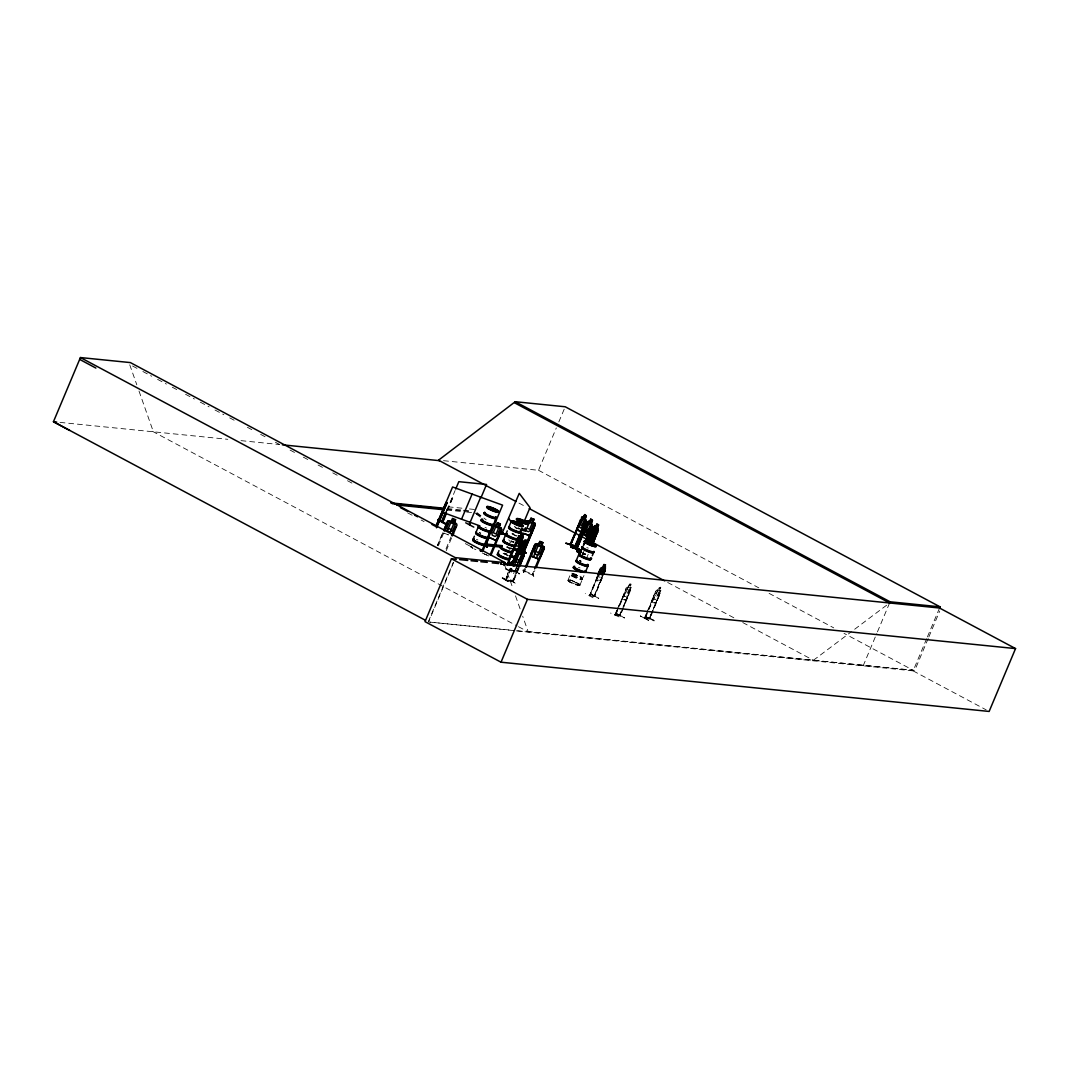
<?xml version="1.0" encoding="UTF-8"?>
<svg xmlns="http://www.w3.org/2000/svg" width="1069" height="1069" viewBox="0 0 1069 1069"><rect width="100%" height="100%" fill="white"/><g stroke="black" fill="none" stroke-linecap="round" stroke-linejoin="round"><path stroke-width="0.75" stroke-dasharray="5 3.75" d="M510.541 579.719L516.34 584.128L510.501 579.665M598.867 574.454L598.693 577.006L600.284 577.18M624.456 594.003L624.269 596.555L625.859 596.716L627.757 594.324L630.176 588.551L629.761 587.442M654.148 596.996L653.961 599.549L655.551 599.709L659.867 591.545L659.453 590.435M585.237 553.902L582.658 553.341L586.56 555.025M511.356 569.189L519.28 573.906M519.414 573.478L511.116 569.657L519.173 573.959M590.542 593.95L598.8 598.399L590.756 594.057M590.689 593.602L598.506 598.373M616.132 613.566L624.39 617.895M616.319 613.633L624.376 617.949L616.252 613.098M654.014 620.408L645.943 616.091M654.081 620.929L645.716 616.613L654.001 620.394M596.983 576.846L596.302 580.039L597.01 576.899M627.61 596.916L625.793 599.936L621.877 599.575L625.98 588.084L628.238 587.215L629.454 584.075L619.245 606.497M657.301 599.909L655.578 602.983L651.569 602.569L652.25 599.375M446.655 510.568L455.087 490.537M446.936 510.728L452.668 497.098M447.123 510.621L452.855 496.991M447.403 510.768L453.136 497.138L452.387 496.951L453.136 497.138M437.475 545.39L443.074 532.081L437.488 545.457M438.357 545.805L443.942 532.429M446.014 548.878L450.971 536.972M446.254 550.695L451.84 537.319M428.281 621.797L453.336 562.214M453.523 562.668L428.589 621.971L511.837 630.229M443.501 460.686L538.509 470.28L556.308 427.934M558.846 421.881L565.207 406.768M505.637 569.082L513.721 573.358M502.083 578.035L508.363 581.442C489.615 570.779 520.229 589.26 502.657 577.648M519.32 567.358L513.16 582.177L505.303 580.013L510.287 568.173M510.474 568.307L505.423 580.12L506.025 579.291M511.102 568.254L506.011 580.186L506.679 579.438L505.998 579.264M505.503 580.146L506.185 580.347L511.383 568.414M511.57 568.307C505.824 573.599 519.534 573.706 517.102 567.439M511.851 568.454L510.594 571.434L511.049 570.499L510.167 570.271L514.991 571.167L510.648 570.312M516.821 567.292L514.764 571.848L516.354 567.251M514.817 571.848L516.634 567.398M515.271 571.915L515.392 570.819M513.374 581.122L512.131 581.803L517.81 568.521M518.625 567.171L512.332 581.937L513.16 582.177L513.187 581.055M513 582.03L519.133 567.225M523.583 569.83L522.821 570.138L523.623 572.356L523.489 569.844M524.839 568.401L523.503 571.394L533.057 575.229L534.834 570.686M523.623 571.367C522.541 570.044 526.189 571.127 524.077 570.458M524.946 570.833L524.371 571.755L525.694 568.748M532.456 573.826L532.215 574.908L533.979 570.338M533.217 573.746L533.752 576.405L533.217 573.706L533.484 575.737M532.87 575.055L533.257 574.147L532.402 573.893M567.92 580.414L570.833 573.425M583.968 551.163L582.725 554.116M583.42 553.288L582.685 554.116M586.948 557.296L588.191 554.343M579.812 585.358L583.981 575.51M598.025 576.605L589.928 595.847C590.823 592.36 585.585 597.905 594.645 596.315L603.891 574.106M597.277 576.405L589.473 595.794L597.745 576.445M589.513 595.794L597.558 576.552M594.15 595.179C596.355 595.393 592.493 595.045 594.23 596.302L603.611 573.959M603.143 573.906L594.19 596.114M593.041 597.771L585.264 593.415M602.796 575.536L594.137 596.261M594.645 596.315L595.005 595.38M619.86 615.691C615.597 614.501 614.622 613.9 615.29 615.223M614.742 615.129L616.626 610.733M617.254 609.263L627.115 587.215M618.149 607.927L614.996 615.316L618.35 607.833M618.777 606.457L625.619 590.182M618.964 606.35L625.806 590.075M615.584 615.41L618.63 607.98M621.53 611.348L619.339 615.637L620.301 614.782M619.071 616.88L610.546 613.045M619.365 615.597L622.505 608.248M623.12 606.764L630.429 590.542L623.868 606.965M622.158 609.878L631.017 587.456C627.57 588.15 633.944 582.859 629.454 584.075M622.973 608.288L619.726 615.637M623.588 606.818L631.111 587.509M615.236 615.223L620.167 615.878L623.254 608.448M620.22 615.864L620.194 614.755M640.518 616.091L648.576 620.394L640.478 616.011M648.936 609.49L659.145 587.068C663.715 585.919 657.021 591.291 660.802 590.502L649.311 618.777C638.554 616.639 649.605 617.374 644.794 618.163M652.277 599.442L655.685 591.09L657.849 590.168M644.433 618.136L646.331 613.74M646.945 612.256L655.765 591.13M647.854 610.92L644.687 618.31L648.041 610.827M648.469 609.45L655.31 593.175M648.656 609.343L655.497 593.081M645.288 618.39L648.322 610.974M649.418 617.722C651.582 617.949 647.908 617.561 649.404 618.804M644.834 618.35L649.858 618.871L660.121 593.536L649.057 618.604M660.802 590.502L649.551 618.684M649.912 618.857L650.273 617.922M863.164 665.84L876.807 633.382M877.449 631.859L889.582 602.983L852.821 630.643M516.3 630.844L913.126 670.878L926.77 638.42M927.411 636.91L939.544 608.02M928.213 638.434L914.797 670.37L513.267 630.389M928.854 636.91L939.718 611.067M600.31 580.44C604.292 572.637 600.177 584.422 596.208 579.986M506.091 568.655L514.162 572.917M648.589 620.261L640.278 615.998M523.583 572.236L523.342 570.191L523.623 572.356M813.415 660.268L851.499 631.632M509.806 571.207L514.817 571.674M515.646 571.006L515.191 570.94M620.554 614.956L619.726 614.715M578.944 585.598L579.625 585.585A6.441 1.082 22.8 0 1 569.443 581.883L579.625 585.571A6.441 1.082 22.8 0 0 572.61 581.229A6.441 1.082 22.8 0 0 569.443 581.883L568.481 581.242M513.548 581.269L512.519 580.868M583.447 553.328L583.059 553.02M59.998 422.389L227.777 439.306M241.006 440.642L279.022 444.477M448.245 506.813L462.93 508.296M469.465 508.951L475.986 509.606M447.109 508.55L462.049 510.06M463.705 510.22L472.004 511.062M446.775 509.352L461.968 510.741M463.625 510.902L471.923 511.744M446.695 510.02L464.962 511.864M466.618 512.038L471.589 512.532M506.719 547.622L511.61 548.103M596.288 579.892L600.31 580.333M627.022 587.162L631.044 587.603M656.834 590.101L660.736 590.596M630.71 590.689L629.962 590.502M660.401 593.696L659.653 593.495M589.994 594.912L594.03 595.433M625.886 599.883L621.877 599.575M655.578 602.876L651.569 602.569M615.383 614.408L619.606 614.982M649.311 617.976L645.315 617.281M619.886 615.129L615.076 614.221M649.591 618.123L644.794 617.254M527.338 631.405L913.34 670.357L844.002 633.342M429.992 622.131L514.643 630.683M532.509 573.946L533.458 574.24M580.013 585.237C578.957 582.912 567.064 577.581 568.494 581.229M512.599 581.282L506.559 579.692M569.924 580.146L571.22 580.494M582.618 552.62L585.424 554.156M582.391 553.141L585.438 554.076M582.124 553.608L585.197 554.464L582.391 553.809M475.01 512.92L481.945 517.583M579.532 560.704L581.015 561.198M524.839 571.167L532.295 574.147M482.199 552.98L489.482 556.268L482.119 553.02M512.305 541.569L510.888 540.847A6.481 1.096 22.8 0 0 513.855 542.237M538.509 470.28L758.816 587.87M769.105 593.362L833.726 627.85M913.126 670.878L986.206 709.883M518.973 503.098L526.322 507.027M667.671 582.471L735.392 618.617M742.755 622.546L814.297 660.749M136.979 368.364L129.616 364.435L136.805 384.8M142.872 371.504L151.704 376.221M157.584 379.361L166.417 384.078M172.309 387.219L176.732 389.57M185.565 394.287L194.398 399.004M200.291 402.144L209.123 406.861M215.003 410.015L223.835 414.719M229.728 417.872L237.091 421.801M247.393 427.293L251.816 429.658M260.649 434.375L266.542 437.515M275.374 442.232L281.254 445.372M290.087 450.089L294.51 452.441M303.342 457.158L309.235 460.298M318.068 465.015L323.96 468.155M332.793 472.872L337.203 475.237M347.505 480.729L351.928 483.094M407.663 512.893L412.287 515.311M421.119 520.028L424.072 521.605M465.296 543.6L469.705 545.965M152.493 431.328L517.022 625.913M518.492 626.701L528.206 631.886L522.688 616.212M472.952 548.25L470.293 546.433M502.51 577.995L508.136 581.817M578.423 583.674L579.304 584.289M477.041 512.639L486.208 519.881M476.654 513.16L481.892 517.302M476.32 513.962L480.248 517.062M514.55 526.255L516.514 528.848M504.448 564.512L512.746 588.003M515.499 595.847L520.483 609.945M139.01 391.067L153.375 431.809M586.774 547.542A6.454 1.082 22.8 0 1 588.324 548.143M579.451 560.958A6.441 1.082 22.8 0 1 580.921 561.452M579.625 560.584A6.441 1.082 22.8 0 1 581.082 561.065M582.378 553.983A6.467 1.096 22.8 0 1 583.848 554.477M571.768 573.225A6.467 1.096 22.8 0 1 581.857 577.34A6.467 1.096 22.8 0 1 577.541 577.38A6.467 1.096 22.8 0 1 571.1 573.238M578.449 567.318A6.454 1.082 22.8 0 1 580.013 567.92M484.979 527.364A6.427 1.082 22.8 0 1 486.502 528.046M476.413 539.457A6.467 1.096 22.8 0 1 477.883 539.952M479.112 532.883A6.561 1.109 22.8 0 1 480.609 533.391M479.326 532.522A6.454 1.082 22.8 0 1 480.796 533.017M475.905 549.653A6.467 1.096 22.8 0 1 474.369 548.972M472.952 548.277A6.467 1.096 22.8 0 1 470.347 546.473M471.87 547.328A6.481 1.096 22.8 0 1 470.975 546.713M519.334 529.208A6.467 1.096 22.8 0 1 514.309 526.523M516.421 536.144A6.454 1.082 22.8 0 1 510.875 532.963M516.581 535.756A6.561 1.109 22.8 0 1 511.49 533.03M519.507 528.808A6.561 1.109 22.8 0 1 517.944 528.126M513.748 533.992A6.561 1.109 22.8 0 1 512.545 533.297M519.654 528.46A6.561 1.109 22.8 0 1 518.091 527.765M511.022 548.972A6.467 1.096 22.8 0 1 509.485 548.29M508.082 547.595A6.467 1.096 22.8 0 1 506.88 546.914M513.708 542.598A6.441 1.082 22.8 0 1 510.768 541.221M509.579 540.54A6.441 1.082 22.8 0 1 508.697 539.925M508.109 555.907A6.454 1.082 22.8 0 1 506.572 555.239M505.169 554.53A6.454 1.082 22.8 0 1 503.098 553.234M512.773 549.199A6.561 1.109 22.8 0 1 509.632 547.903M508.203 547.181A6.561 1.109 22.8 0 1 507 546.486M508.269 555.519A6.561 1.109 22.8 0 1 504.074 553.435M506.866 554.477A6.561 1.109 22.8 0 1 504.234 553.074M507.067 554.076A6.467 1.096 22.8 0 1 505.65 553.368M509.499 541.889A6.481 1.096 22.8 0 1 511.035 542.571M508.47 548.678A6.467 1.096 22.8 0 1 509.886 549.372M502.149 564.392A6.481 1.096 22.8 0 1 500.599 563.777M627.73 588.311L625.298 594.083L626.902 594.244L629.32 588.471L627.73 588.311M629.534 584.73L629.093 585.759L630.122 585.865L630.563 584.837L629.534 584.73M657.422 591.304L655.003 597.077L656.593 597.237L659.025 591.464L657.422 591.304M659.226 587.723L658.798 588.752L659.814 588.859L660.254 587.83L659.226 587.723M502.056 564.646L500.492 564.031A6.441 1.082 22.8 0 0 502.042 564.619M448.339 534.807L443.876 533.124L448.312 534.914M513.975 541.956L512.439 541.275A6.441 1.082 22.8 0 0 513.962 541.996M571.875 576.071A6.454 1.082 22.8 0 0 581.99 579.745A6.454 1.082 22.8 0 0 575.055 575.416A6.454 1.082 22.8 0 0 571.875 576.071M571.982 575.643A6.561 1.109 22.8 0 0 582.244 579.385A6.561 1.109 22.8 0 0 575.202 574.988A6.561 1.109 22.8 0 0 571.982 575.643M569.603 581.496A6.441 1.082 22.8 0 0 579.692 585.171A6.441 1.082 22.8 0 0 572.77 580.841A6.441 1.082 22.8 0 0 569.603 581.496M572.129 575.296A6.561 1.109 22.8 0 0 582.405 579.024A6.561 1.109 22.8 0 0 575.349 574.628A6.561 1.109 22.8 0 0 572.129 575.296M471.082 546.58A6.427 1.082 22.8 0 0 471.963 547.181A6.441 1.082 22.8 0 1 471.082 546.566M500.653 563.63A6.441 1.082 22.8 0 0 502.203 564.232A6.441 1.082 22.8 0 1 500.666 563.604"/><path stroke-width="1.5" d="M486.929 546.994L485.607 544.696M523.61 551.136L525.694 553.114L523.823 550.615M531.24 556.147L531.453 552.62M489.054 533.778L488.787 537.333L496.016 540.58M488.907 537.266L489.161 533.805M516.367 543.453L516.18 546.005L517.784 546.165L519.668 543.774L523.075 533.698L521.766 536.932M519.36 552.606L519.547 550.041M589.126 542.264L589.38 539.204L594.324 529.756M513.16 561.265L512.732 564.579L518.759 566.182M513.24 561.278L512.799 564.619L518.732 566.062M576.939 551.417L579.906 552.513M570.953 546.433L579.278 548.918L570.94 546.406L570.98 547.128M579.144 549.359L570.712 546.927L579.131 549.266M591.571 558.78L591.518 558.085M508.042 562.935L514.897 566.182M591.117 523.382L592.253 525.654L586.921 536.625L583.099 533.832L583.915 530.384M583.273 533.778L584.062 530.438M577.941 525.868L577.126 529.302L580.694 532.028L582.525 529.355M589.38 538.535L593.041 541.288L589.38 538.429L590.195 535.088M456.329 559.274L451.439 558.78L425.021 621.637L501.014 662.205L989.132 711.446L1015.55 648.589L939.544 608.02L503.566 564.031L504.448 564.512L505.223 562.668L130.391 362.591L80.429 357.554L53.45 421.721L69.685 430.419M436.513 527.792L447.083 502.644L446.174 502.243L435.885 526.429L452.588 486.97L502.59 505.156L493.891 525.868M436.833 526.776L447.083 502.644M446.027 512.091C440.254 520.964 440.775 529.369 446.134 513.801M455.701 489.067L458.815 481.665L486.555 484.471L480.956 497.78M446.308 512.238L442.045 522.233L446.495 512.131M442.726 521.218L442.219 522.1M447.59 521.298L443.702 530.598L447.67 521.391L449.154 520.656L456.476 523.61L457.024 525.106L452.468 535.916M444.57 531.012L447.684 523.623L446.815 523.275M454.191 522.781L455.327 524.451L452.895 530.224L450.29 532.068L447.35 530.892L452.494 518.371L455.635 519.654L454.338 522.754M450.29 532.068L455.488 519.694M451.599 535.569L455.327 526.616L456.196 527.03M461.541 519.213L472.11 494.065M516.02 501.535L438.517 460.191L515.245 401.717L565.207 406.768L940.039 606.845L939.544 608.02M465.71 522.821L473.808 527.124M469.451 523.89C470.44 525.908 468.93 523.289 470.307 524.157M469.491 523.904L469.612 524.892M470.133 522.34L480.703 497.192M473.166 539.123L474.395 536.237M476.079 532.188L478.418 526.616A6.481 1.096 22.8 0 0 483.322 529.823A6.481 1.096 22.8 0 0 490.096 531.787M481.798 551.11L492.542 525.467L494.078 524.866L496.069 525.761M488.319 536.785L484.725 545.337L486.141 544.802M493.49 524.772L495.321 520.135L496.243 520.536L495.321 520.135M482.653 551.497L492.675 527.792L491.82 527.418M485.58 545.564L485.861 544.602L485.754 545.711L500.198 546.954M484.858 545.39L485.673 545.671L489.161 537.092M473.874 539.297A6.561 1.109 22.8 0 0 477.883 542.745A6.561 1.109 22.8 0 0 484.898 544.174L487.29 547.194L487.036 546.513M490.123 554.864L500.145 531.159L500.987 531.547M501.602 529.636L498.141 537.867L495.963 540.446L488.921 537.253M490.965 555.239L501.749 529.636L501.227 528.086L499.116 527.151L500.439 524.051L497.352 522.674L496.11 525.921L494.159 526.242L491.727 532.015L492.221 535.181L495.094 536.478L497.673 534.7L500.092 528.914L498.996 527.204L500.292 524.104L497.406 522.821M501.936 533.645L519.253 493.343L530.01 507.588L524.425 520.897M503.218 533.351L501.535 532.83L501.201 533.631L502.884 534.153L503.218 533.351L500.599 531.28M497.753 553.501L498.969 550.615M503.232 540.46L505.584 534.901M506.065 533.725L507.281 530.852M508.978 526.79L511.316 521.218M509.178 558.713L511.035 554.276M512.278 551.31L517.997 537.587L520.162 536.665L521.378 533.525L523.169 533.738M506.973 564.779L517.543 539.631M507.107 564.82L507.855 563.951M507.508 564.86L518.799 537.667L520.162 536.665M520.175 536.772L521.378 533.525M511.263 565.087L522.353 539.992M511.53 565.22L516.648 552.954L517.997 552.098L519.734 552.553M511.543 565.234L522.941 536.905L523.035 538.148M511.717 565.354L515.873 554.864L516.781 555.185L512.425 565.541M512.091 565.327L513.922 560.851M515.164 557.898L522.634 540.139L521.886 539.952M512.225 565.407L516.781 555.185M517.329 553.475L521.164 544.174L523.329 543.252M517.596 553.622L520.71 546.219M517.797 553.515L520.897 546.125M520.403 550.121L522.821 544.348L524.425 544.509L521.993 550.281M522.42 553.983L526.122 543.506C522.594 544.108 529.061 538.963 524.545 540.112L515.552 559.127L515.779 561.933L518.158 562.561L520.469 560.423L522.888 554.651L522.247 553.248M514.483 565.033L520.95 549.439L523.543 550.147L520.95 549.439M519.748 552.7L521.044 549.613M534.674 523.169L527.739 520.763L526.229 521.378L527.779 520.683L529.716 521.351L530.986 518.224L534.019 519.293L532.576 522.447L533.605 523.957L531.173 529.743L528.634 531.694L525.841 530.732L525.387 527.752M534.019 519.293L532.709 522.38L534.754 523.088L535.248 524.518L523.984 551.657L523.115 551.27M524.946 543.533L526.255 540.286M522.848 550.375L525.28 544.602L524.852 543.48M516.861 565.648L523.356 550.188M521.953 553.929L533.685 526.122L534.62 526.509L524.131 551.698M522.233 554.089L533.685 526.122M522.701 554.13C524.572 552.98 524.692 545.377 525.801 546.74M523.877 533.605L529.543 535.569L531.734 532.776L535.101 524.491L534.754 523.088M519.053 565.554L522.781 556.682L523.489 556.869M519.253 565.688L522.781 556.682M519.748 565.742L524.264 554.971L523.917 553.648L522.1 553.181M519.948 565.875L524.318 555.011M525.467 566.998L534.941 544.308L536.504 543.667L538.642 544.522M535.021 544.402L531.56 552.673L531.36 556.08L538.589 558.967M526.336 567.332L535.034 546.633L534.166 546.286M538.549 544.495L539.845 541.382L542.999 542.664L536.344 558.178M533.404 557.002L539.912 541.529L542.838 542.731M534.594 568.855L542.678 549.626L543.56 550.041M544.241 548.103L540.78 556.361L538.616 559.1L531.226 556.134M536.09 567.799L544.362 548.103M501.014 662.205L527.445 599.348L1015.55 648.589M574.988 548.156L585.117 522.688L574.227 547.756C576.298 544.722 575.83 552.646 570.004 544.589L582.364 516.955M581.042 519.748L570.525 544.936L580.614 519.427L581.336 519.841M570.472 544.896L577.594 528.714M570.779 544.976L570.859 543.8M586.306 515.712L582.739 526.242L580.921 528.126L579.465 527.03L579.732 523.97L584.756 514.55L586.306 515.712L584.917 518.879L586.106 521.071L574.734 548.103L585.117 522.688M583.46 517.784L584.756 514.683M572.075 547.782L580.547 549.84M574.307 545.805L565.701 543.159L574.066 545.551M587.482 522.126L588.458 521.391L587.389 522.1L576.084 549.159L580.333 552.299L582.244 547.903M576.498 549.453L586.975 524.091L576.405 549.239L579.371 551.457M576.538 549.292L576.739 548.277M576.552 549.466L585.545 528.848M584.249 534.687L590.743 519.08L592.426 520.282L588.872 530.812L587.028 532.696L585.558 531.6L585.799 528.527L588.231 522.754L589.46 522.313M589.54 522.34L590.836 519.106M585.732 535.783L592.426 520.282M576.298 560.383L578.663 554.824M583.487 544.936L591.237 527.284L583.781 545.03M580.667 552.419L581.001 551.47M580.761 552.473L581.189 551.564M585.785 540.834L592.253 525.654M586.079 540.914L591.665 527.605L590.957 527.191M586.413 542.13L585.531 541.582L587.202 541.943L593.683 526.803L594.551 526.042L595.7 526.87M587.562 542.05L593.161 528.741M587.696 542.29L593.295 528.981M591.825 532.135C594.471 531.133 596.435 538.616 595.633 534.794L594.524 534.006L595.727 530.972M594.551 526.042L598.199 528.888L597.264 528.033L598.56 524.946L596.916 523.743L595.62 526.977L594.417 527.431L591.985 533.204L591.718 536.264L593.175 537.36L594.992 535.462L598.56 524.946M592.106 543.667L597.371 531.921L592.827 544.068M592.734 543.199L598.119 528.861L598.359 530.304L592.533 543.987M585.678 571.461L588.03 565.889M592.293 555.733L593.495 552.847M598.079 574.08L600.404 568.548L602.662 567.666L603.878 564.526C607.606 564.472 603.424 571.835 603.223 574.641M597.892 574.922L601.54 567.666M598.172 575.069L600.043 570.632M598.359 574.975L600.23 570.539M598.64 575.122L601.299 568.681L602.582 567.733M599.722 574.534L602.154 568.761L603.744 568.922L601.326 574.694M602.168 574.788L604.6 569.015L604.185 567.893M603.143 573.906L604.854 571.006L603.891 574.106M603.29 574.654L605.375 568.013M940.039 606.845L890.076 601.794L889.582 602.983L514.75 402.906M437.876 519.868L445.72 524.224M445.679 524.264L446.174 523.783L438.023 519.521L445.973 524.171M582.565 529.329L580.694 532.028L577.126 529.208M592.948 541.261L594.872 538.616M588.712 533.899L586.921 536.625M518.692 566.142L520.83 563.31M531.64 532.723L529.543 535.569L522.621 533.07M495.989 540.58L498.261 537.921M590.609 543.373L592.44 541.489L594.872 535.716L594.511 534.086M518.037 537.627L519.04 536.665L522.968 537.052L521.872 536.838M521.164 544.174L522.14 543.105M583.447 517.637L582.391 516.835L581.429 517.57M594.645 526.068L587.456 541.061L590.876 532.75L591.919 532.162M590.916 532.83L591.852 532.015L593.028 532.843M488.373 507.575L489.508 507.534M488.279 507.08L489.348 507.454M497.259 511.971L496.591 511.677M512.599 521.552L513.695 521.886M513.133 521.498L512.559 521.578M518.505 519.908L517.623 519.36L518.425 519.601M517.971 519.521L518.946 519.681M518.518 519.855L519.481 520.135L517.677 519.334M521.445 526.429L520.803 526.068L521.832 526.523M527.004 524.051L526.068 523.69M586.28 542.01L585.571 541.555L586.881 541.889M586.721 541.836L587.389 542.344L586.627 541.943M594.912 546.393L593.883 545.992L594.912 546.272M516.715 553.02L517.997 552.098M447.67 521.405L449.154 520.777M517.984 553.354L519.681 552.66M527.805 521.966L529.743 521.458L531.012 518.251L533.872 519.36M451.252 521.619L449.247 522.019L446.815 527.792L447.35 530.892M538.602 544.629L536.598 545.03L534.166 550.802L534.7 553.902L537.64 555.078L540.246 553.234L542.678 547.462L541.542 545.805M523.73 550.522L524.211 550.575M488.453 507.094L488.64 507.601M488.226 507.267L488.533 507.468M513.374 521.552L514.242 522.327L513.387 521.578M513.494 522.207L514.309 522.42L513.187 521.779M526.362 523.503L526.99 524.091M526.001 523.757L526.589 523.556M520.83 526.042L521.672 526.055M594.217 546.165L594.538 546.085M594.164 546.099L594.872 546.232M576.846 548.504L576.979 548.597M442.673 521.218L442.9 521.632M56.724 422.055L53.45 421.721L425.342 620.234M282.336 444.811L439.466 460.659L438.584 460.191M390.679 502.858L443.795 508.216M392.27 503.699L443.715 508.897M396.906 504.996L443.381 509.686M522.126 543.199L526.135 543.653M485.901 544.014L502.216 545.658M502.149 546.339L485.246 544.468M513.801 549.025L517.797 549.439L519.534 546.366M605.575 564.846L603.958 564.579M601.553 567.559L605.535 567.96M605.134 571.153L604.386 570.953M505.223 562.668L455.26 557.63L80.429 357.554M512.078 564.352L512.225 564.232M507.454 563.884L511.53 564.432M511.81 564.579L507.494 564.018M459.59 559.595L467.728 560.423M470.988 560.744L477.509 561.412M480.769 561.733L487.277 562.388M492.168 562.882L498.688 563.537M507.214 564.673L509.913 564.953M489.575 508.082L488.105 507.508M514.162 522.46L512.946 521.953M593.963 545.965L594.685 545.965M517.997 552.219L523.984 553.689M519.253 553.689L521.619 554.317M516.821 559.461L519.2 560.089M488.493 507.08L489.482 507.708M518.024 519.28L518.385 519.2M586.32 541.448L587.068 541.769M513.721 522.166L513.24 521.699M589.447 522.166L588.364 521.365M595.821 530.905L594.23 529.73M580.895 551.724L576.872 548.851L581.108 551.698M581.242 552.285L576.859 551.524L579.892 552.459M582.391 516.835L585.919 519.547L586.012 521.044M585.545 523.008L584.823 522.607M597.798 532.242L597.09 531.827M574.481 547.061L570.793 544.281M524.344 550.722L523.409 550.321M521.565 526.469L520.817 526.095M517.61 548.624L520.563 549.707M499.143 532.055L506.947 534.874M498.996 532.402L506.759 535.382M442.018 512.104L479.513 525.748A6.481 1.096 22.8 0 0 482.052 528.594A6.481 1.096 22.8 0 0 490.324 531.253M541.582 545.698L543.84 546.62M536.504 543.787L543.747 546.7M538.175 545.658L541.101 546.834M535.743 551.43L538.682 552.606M450.824 522.647L453.75 523.823M448.392 528.42L451.332 529.596M494.065 524.999L501.147 528.166M526.215 523.957L526.71 523.904M515.245 401.717L890.076 601.794M529.275 508.603L588.164 540.032M592.573 542.397L664.718 580.908M507.949 563.069L513.614 565.969M400.421 507.628L407.583 511.45M414.732 515.271L417.605 516.795M431.929 524.451L436.219 526.736M451.439 558.78L527.445 599.348M79.654 359.384L95.889 368.083M588.351 521.485L592.079 524.224M589.019 523.342L590.502 524.451M586.6 529.115L588.07 530.224M500.265 532.081L502.884 534.153M502.684 532.87L502.524 534.019M525.814 552.633L526.055 553.301L524.104 551.243M484.698 544.321L486.769 547.007M508.684 518.492L511.623 522.367M543.827 546.593L544.375 548.116M526.042 543.6L526.122 544.696M593.856 551.323A6.454 1.082 22.8 0 1 586.948 549.92A6.454 1.082 22.8 0 1 583.006 546.526M590.863 558.699A6.561 1.109 22.8 0 1 583.848 557.27A6.561 1.109 22.8 0 1 579.839 553.822M592.854 551.992A6.467 1.096 22.8 0 1 588.017 551.738A6.467 1.096 22.8 0 1 581.843 547.689M590.435 557.764A6.467 1.096 22.8 0 1 584.81 557.19A6.467 1.096 22.8 0 1 580.079 553.461M590.449 559.421A6.454 1.082 22.8 0 1 584.315 558.352A6.454 1.082 22.8 0 1 578.93 554.624M587.643 564.325A6.441 1.082 22.8 0 1 582.832 564.071A6.441 1.082 22.8 0 1 576.672 560.036M590.716 559.06A6.561 1.109 22.8 0 1 585.277 558.285A6.561 1.109 22.8 0 1 578.73 554.37M579.01 554.183A6.561 1.109 22.8 0 1 579.692 554.183M593.789 551.764A6.561 1.109 22.8 0 1 587.549 550.669A6.561 1.109 22.8 0 1 582.084 546.887M593.629 552.112A6.561 1.109 22.8 0 1 587.402 551.029A6.561 1.109 22.8 0 1 581.937 547.248M587.482 564.726A6.441 1.082 22.8 0 1 582.658 564.485A6.441 1.082 22.8 0 1 576.512 560.45M585.024 570.592A6.454 1.082 22.8 0 1 579.411 570.031A6.454 1.082 22.8 0 1 574.694 566.303M581.95 572.303A6.467 1.096 22.8 0 1 575.349 569.456A6.467 1.096 22.8 0 1 573.532 567.465M584.489 572.449A6.561 1.109 22.8 0 1 576.097 569.403A6.561 1.109 22.8 0 1 574.294 567.011M585.318 571.888A6.561 1.109 22.8 0 1 585.171 572.449M585.478 571.541A6.561 1.109 22.8 0 1 578.449 570.111A6.561 1.109 22.8 0 1 574.454 566.664M587.202 565.381A6.441 1.082 22.8 0 1 581.603 564.82A6.441 1.082 22.8 0 1 576.899 561.091M587.389 565.033A6.481 1.096 22.8 0 1 581.75 564.459A6.481 1.096 22.8 0 1 577.019 560.717M493.21 524.398A6.561 1.109 22.8 0 1 486.195 522.968A6.561 1.109 22.8 0 1 482.186 519.521M493.063 524.759A6.561 1.109 22.8 0 1 485.273 522.982A6.561 1.109 22.8 0 1 483.068 520.055M495.722 518.184A6.467 1.096 22.8 0 1 488.8 516.781A6.467 1.096 22.8 0 1 484.858 513.374M493.303 523.97A6.467 1.096 22.8 0 1 486.382 522.567A6.467 1.096 22.8 0 1 482.426 519.16M492.649 525.667A6.454 1.082 22.8 0 1 485.139 523.382A6.454 1.082 22.8 0 1 481.277 520.336M490.364 531.066A6.441 1.082 22.8 0 1 482.146 528.433A6.441 1.082 22.8 0 1 479.687 525.734M495.441 517.302A6.561 1.109 22.8 0 1 489.749 516.728A6.561 1.109 22.8 0 1 484.952 512.946M495.588 516.955A6.561 1.109 22.8 0 1 489.896 516.38A6.561 1.109 22.8 0 1 485.099 512.586M490.19 531.48A6.441 1.082 22.8 0 1 481.972 528.834A6.441 1.082 22.8 0 1 479.513 526.135M496.203 517.022A6.454 1.082 22.8 0 1 490.07 515.953A6.454 1.082 22.8 0 1 484.685 512.225M487.544 538.322A6.467 1.096 22.8 0 1 479.727 536.21A6.467 1.096 22.8 0 1 476.547 533.15M484.992 543.733A6.467 1.096 22.8 0 1 478.07 542.33A6.467 1.096 22.8 0 1 474.115 538.923M484.618 545.257A6.454 1.082 22.8 0 1 476.814 543.146A6.454 1.082 22.8 0 1 473.634 540.099M484.751 544.535A6.561 1.109 22.8 0 1 477.736 543.105A6.561 1.109 22.8 0 1 473.727 539.658M478.698 526.429A6.481 1.096 22.8 0 1 479.366 526.416M487.664 537.787A6.561 1.109 22.8 0 1 480.021 535.462A6.561 1.109 22.8 0 1 476.119 532.362M487.731 537.346A6.454 1.082 22.8 0 1 480.222 535.048A6.454 1.082 22.8 0 1 476.373 532.001M490.19 531.934A6.441 1.082 22.8 0 1 483.95 530.518A6.441 1.082 22.8 0 1 478.297 526.99M487.504 538.148A6.561 1.109 22.8 0 1 479.874 535.823A6.561 1.109 22.8 0 1 475.959 532.723M481.344 551.029A6.481 1.096 22.8 0 1 480.328 550.856M522.434 535.97A6.561 1.109 22.8 0 1 518.318 536.01M523.048 536.05A6.467 1.096 22.8 0 1 518.465 535.582M525.48 530.277A6.467 1.096 22.8 0 1 520.897 529.81M525.2 529.382A6.561 1.109 22.8 0 1 521.084 529.436M522.287 536.331A6.561 1.109 22.8 0 1 521.979 537.4M520.95 537.226A6.561 1.109 22.8 0 1 519.654 536.865M525.347 529.035A6.561 1.109 22.8 0 1 521.231 529.075M525.44 528.607A6.454 1.082 22.8 0 1 521.378 528.647M522.046 536.705A6.467 1.096 22.8 0 1 522.407 537.76M514.657 556.254A6.561 1.109 22.8 0 1 510.007 555.786M514.87 556.174A6.467 1.096 22.8 0 1 510.154 555.359M514.63 556.976A6.561 1.109 22.8 0 1 509.846 556.147M517.289 550.401A6.467 1.096 22.8 0 1 514.055 550.081M517.543 550.041A6.561 1.109 22.8 0 1 514.256 549.707M517.409 549.867A6.561 1.109 22.8 0 1 512.92 548.851M517.49 549.426A6.454 1.082 22.8 0 1 514.536 548.905M514.363 557.337A6.454 1.082 22.8 0 1 511.129 557.016M511.423 561.906A6.441 1.082 22.8 0 1 508.844 562.441M511.263 562.281A6.441 1.082 22.8 0 1 508.684 562.815M511.396 562.067A6.481 1.096 22.8 0 1 508.791 562.601M517.262 538.268A6.561 1.109 22.8 0 1 511.557 537.694A6.561 1.109 22.8 0 1 506.773 533.899M520.309 532.562A6.467 1.096 22.8 0 1 513.387 531.159A6.467 1.096 22.8 0 1 509.432 527.752M517.877 538.348A6.467 1.096 22.8 0 1 510.955 536.932A6.467 1.096 22.8 0 1 507.013 533.538M516.861 539.003A6.454 1.082 22.8 0 1 512.024 538.749A6.454 1.082 22.8 0 1 505.864 534.714M514.577 544.402A6.441 1.082 22.8 0 1 508.978 543.84A6.441 1.082 22.8 0 1 504.274 540.112M517.115 538.616A6.561 1.109 22.8 0 1 512.211 538.362A6.561 1.109 22.8 0 1 505.944 534.259M520.028 531.681A6.561 1.109 22.8 0 1 514.323 531.106A6.561 1.109 22.8 0 1 509.539 527.311M520.175 531.333A6.561 1.109 22.8 0 1 514.483 530.758A6.561 1.109 22.8 0 1 509.686 526.964M514.416 544.802A6.454 1.082 22.8 0 1 508.804 544.228A6.454 1.082 22.8 0 1 504.087 540.5A6.441 1.082 22.8 0 0 508.029 543.907A6.441 1.082 22.8 0 0 514.924 545.31M520.256 530.892A6.454 1.082 22.8 0 1 515.432 530.652A6.454 1.082 22.8 0 1 509.272 526.603M512.479 551.176A6.454 1.082 22.8 0 1 505.57 549.773A6.454 1.082 22.8 0 1 501.628 546.379M509.485 558.553A6.561 1.109 22.8 0 1 502.457 557.123A6.561 1.109 22.8 0 1 498.461 553.675M511.476 551.845A6.467 1.096 22.8 0 1 505.851 551.27A6.467 1.096 22.8 0 1 501.12 547.528M509.566 558.112A6.467 1.096 22.8 0 1 502.644 556.708A6.467 1.096 22.8 0 1 498.702 553.301M508.55 558.766A6.454 1.082 22.8 0 1 503.713 558.526A6.454 1.082 22.8 0 1 497.553 554.477M508.804 558.392A6.561 1.109 22.8 0 1 503.098 557.818A6.561 1.109 22.8 0 1 498.301 554.023M511.864 551.096A6.561 1.109 22.8 0 1 506.171 550.522A6.561 1.109 22.8 0 1 501.374 546.74M514.657 545.938A6.441 1.082 22.8 0 1 507.775 544.535A6.441 1.082 22.8 0 1 503.833 541.141M514.844 545.618A6.481 1.096 22.8 0 1 507.909 544.201A6.481 1.096 22.8 0 1 503.94 540.794M511.717 551.457A6.561 1.109 22.8 0 1 506.813 551.203A6.561 1.109 22.8 0 1 500.546 547.101M591.077 542.277L591.558 542.771L592.052 538.322L594.551 535.516L592.6 534.019L590.168 539.792L591.651 540.901L594.19 535.168L592.012 537.346L591.999 533.551L591.398 537.814L588.845 540.593L589.34 541.088L591.451 538.749L591.077 542.277M594.725 531.226L594.845 531.119M452.855 519.24L452.428 520.282L454.312 521.031L454.739 520.002L452.855 519.24M495.695 526.937L493.263 532.709L496.136 534.006L498.555 528.233L495.695 526.937M497.726 523.556L497.285 524.585L499.129 525.427L499.57 524.385L497.726 523.556M519.654 537.76L517.222 543.533L518.826 543.693L521.244 537.921L519.654 537.76M521.458 534.179L521.017 535.208L522.046 535.315L522.474 534.286L521.458 534.179M529.315 522.487L526.883 528.26L529.676 529.222L532.108 523.449L529.315 522.487M531.32 519.053L530.892 520.082L532.696 520.697L533.124 519.668L531.32 519.053M524.625 540.767L524.198 541.796L525.213 541.903L525.654 540.874L524.625 540.767M521.191 550.188L520.763 551.216L522.287 551.617L522.714 550.588L521.191 550.188M540.219 542.25L539.778 543.293L541.662 544.041L542.103 543.012L540.219 542.25M582.939 518.786L580.507 524.558L581.964 525.654L584.382 519.881L582.939 518.786M584.716 515.365L584.275 516.407L585.211 517.102L585.638 516.073L584.716 515.365M590.81 519.935L590.369 520.964L591.317 521.672L591.758 520.643L590.81 519.935M595.192 528.019L592.76 533.792L594.217 534.874L596.636 529.102L595.192 528.019M594.377 530.612L593.95 531.64L594.899 532.349L595.326 531.32L594.377 530.612M596.97 524.598L596.529 525.627L597.464 526.336L597.905 525.307L596.97 524.598M603.958 565.18L603.517 566.209L604.546 566.316L604.974 565.287L603.958 565.18M453.43 533.324L451.96 535.088L453.523 533.378M586.053 542.384A6.441 1.082 22.8 0 0 596.141 546.059A6.441 1.082 22.8 0 0 589.219 541.729A6.441 1.082 22.8 0 0 586.053 542.384M585.799 542.985A6.441 1.082 22.8 0 0 595.887 546.647A6.441 1.082 22.8 0 0 588.966 542.304A6.441 1.082 22.8 0 0 585.812 542.958A6.441 1.082 22.8 0 0 595.901 546.633A6.441 1.082 22.8 0 0 588.966 542.33A6.441 1.082 22.8 0 0 585.799 542.985M585.932 542.598A6.481 1.096 22.8 0 0 596.074 546.286A6.481 1.096 22.8 0 0 589.113 541.943A6.481 1.096 22.8 0 0 585.932 542.598M488.399 508.082A6.441 1.082 22.8 0 0 498.475 511.757A6.441 1.082 22.8 0 0 491.553 507.428A6.441 1.082 22.8 0 0 488.399 508.082M488.145 508.684A6.441 1.082 22.8 0 0 498.234 512.345A6.441 1.082 22.8 0 0 491.299 508.029A6.441 1.082 22.8 0 0 488.145 508.684M488.266 508.309A6.481 1.096 22.8 0 0 498.421 511.998A6.481 1.096 22.8 0 0 491.459 507.655A6.481 1.096 22.8 0 0 488.266 508.309M480.369 550.695A6.441 1.082 22.8 0 0 481.371 550.869A6.441 1.082 22.8 0 1 480.369 550.669M518.144 520.162A6.441 1.082 22.8 0 0 528.233 523.837A6.441 1.082 22.8 0 0 521.311 519.507A6.441 1.082 22.8 0 0 518.144 520.162M517.904 520.737A6.441 1.082 22.8 0 0 527.992 524.411A6.441 1.082 22.8 0 0 521.071 520.082A6.441 1.082 22.8 0 0 517.904 520.737M518.037 520.376A6.481 1.096 22.8 0 0 528.18 524.064A6.481 1.096 22.8 0 0 521.218 519.721A6.481 1.096 22.8 0 0 518.037 520.376M512.973 522.46A6.441 1.082 22.8 0 0 523.062 526.135A6.441 1.082 22.8 0 0 516.14 521.806A6.441 1.082 22.8 0 0 512.973 522.46M512.719 523.062A6.441 1.082 22.8 0 0 522.808 526.723A6.441 1.082 22.8 0 0 515.886 522.407A6.441 1.082 22.8 0 0 512.719 523.062M512.853 522.701A6.481 1.096 22.8 0 0 522.995 526.389A6.481 1.096 22.8 0 0 516.033 522.033A6.481 1.096 22.8 0 0 512.853 522.701M503.673 564.726A6.441 1.082 22.8 0 0 504.942 565.073A6.441 1.082 22.8 0 1 503.673 564.713"/></g></svg>
